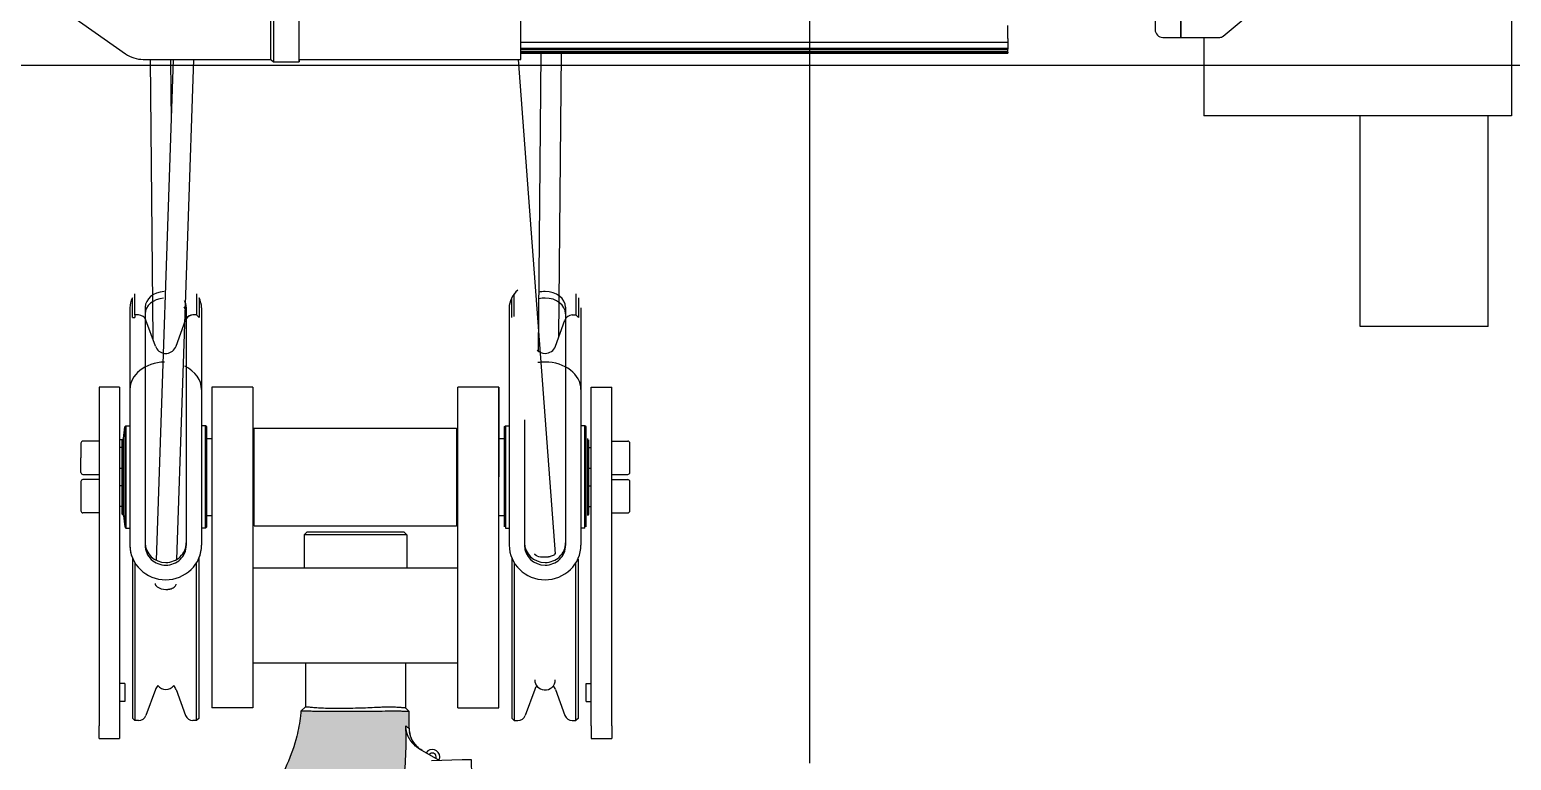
# Model space of a CAD drawing. Extents: x -1899985 to -450366, y 556196 to 2151267.
# Drawn here: x -1659789 to -1658880, y 573622 to 574070 of the extents above; entities that cross this region are included whole.
import ezdxf

# ---------------------------------------------------------------- set-up
doc = ezdxf.new("R2010")
doc.units = 0
doc.header["$LTSCALE"] = 1000
doc.header["$MEASUREMENT"] = 0
doc.linetypes.add('DOTE', pattern=[2.42, 2, -0.2, 0.02, -0.2])
for name, color, linetype in [('A-AXIS-DOTE', 14, 'DOTE'), ('A-LIN-V', 9, 'Continuous'), ('EWHS5T6M-1', 7, 'Continuous'), ('EWHS5T6M-2', 7, 'Continuous'), ('EWHS5T6M-3', 7, 'Continuous'), ('FHSGH10105-主梁-06', 7, 'Continuous'), ('取电臂', 7, 'Continuous'), ('零件1^葫芦小车', 7, 'Continuous')]:
    doc.layers.add(name, color=color, linetype=linetype)

# ---------------------------------------------------------------- blocks, each defined once
blk = doc.blocks.new('5555rrrrrrrrrrr')
h = blk.add_hatch(color=7)
h.dxf.hatch_style = 1
edge = h.paths.add_edge_path()
edge.add_ellipse((-1631184.13, 574422.26), major_axis=(-945.59, 0), ratio=1, start_angle=428.90986, end_angle=430.75307, ccw=False)
edge.add_line((-1631524.39, 573540.01), (-1631529.35, 573532.52))
edge.add_line((-1631529.35, 573532.52), (-1631529.89, 573531.69))
edge.add_line((-1631529.89, 573531.69), (-1631529.87, 573531.69))
edge.add_spline(control_points=[(-1631529.87, 573531.69), (-1631531.01, 573529.85), (-1631532.15, 573527.98), (-1631536.1, 573521.17), (-1631538.78, 573516.08), (-1631543.6, 573505.98), (-1631545.73, 573500.96), (-1631548.46, 573493.86), (-1631549.29, 573491.56), (-1631550.8, 573487.17), (-1631551.48, 573485.08), (-1631552.19, 573482.79), (-1631552.29, 573482.46), (-1631553.07, 573479.92), (-1631553.58, 573478.1), (-1631554.51, 573474.69), (-1631554.92, 573473.1), (-1631555.99, 573468.75), (-1631556.85, 573466.16), (-1631559.03, 573461.08), (-1631560.35, 573458.58), (-1631563.45, 573453.8), (-1631565.22, 573451.52), (-1631569.15, 573447.3), (-1631571.31, 573445.36), (-1631575.89, 573441.9), (-1631578.31, 573440.38), (-1631583.29, 573437.82), (-1631585.85, 573436.77), (-1631590.98, 573435.14), (-1631593.55, 573434.55), (-1631598.59, 573433.8), (-1631601.06, 573433.62), (-1631604.99, 573433.62), (-1631606.55, 573433.7), (-1631609.64, 573433.99), (-1631611.18, 573434.21), (-1631614.21, 573434.79), (-1631615.71, 573435.15), (-1631618.66, 573436), (-1631620.11, 573436.49), (-1631622.97, 573437.62), (-1631624.37, 573438.24), (-1631627.11, 573439.63), (-1631628.45, 573440.38), (-1631631.06, 573442.02), (-1631632.33, 573442.91), (-1631634.8, 573444.8), (-1631636, 573445.81), (-1631638.3, 573447.95), (-1631639.41, 573449.09), (-1631641.53, 573451.48), (-1631642.54, 573452.73), (-1631644.45, 573455.36), (-1631645.35, 573456.74), (-1631647.02, 573459.6), (-1631647.79, 573461.09), (-1631649.19, 573464.18), (-1631649.82, 573465.77), (-1631650.92, 573469.05), (-1631651.39, 573470.74), (-1631652.15, 573474.18), (-1631652.44, 573475.94), (-1631652.83, 573479.5), (-1631652.93, 573481.31), (-1631652.93, 573485.59), (-1631652.74, 573488.39), (-1631651.99, 573492.86), (-1631651.66, 573494.39), (-1631650.83, 573497.49), (-1631650.33, 573499.06), (-1631649.15, 573502.17), (-1631648.48, 573503.72), (-1631646.97, 573506.75), (-1631646.13, 573508.22), (-1631644.33, 573511.06), (-1631643.37, 573512.42), (-1631641.35, 573514.99), (-1631640.3, 573516.2), (-1631635.49, 573521.23), (-1631631.62, 573525.28), (-1631623.84, 573533.42), (-1631619.95, 573537.85), (-1631612.54, 573547.06), (-1631609.02, 573551.84), (-1631602.39, 573561.7), (-1631599.28, 573566.79), (-1631593.5, 573577.22), (-1631590.84, 573582.57), (-1631586.13, 573593.12), (-1631584.07, 573598.31), (-1631582.21, 573603.57)], knot_values=[0, 0, 0, 0, 0.012094, 0.012094, 0.043169, 0.043169, 0.074245, 0.074245, 0.089782, 0.089782, 0.10532, 0.10532, 0.108005, 0.108005, 0.126597, 0.126597, 0.14519, 0.14519, 0.171955, 0.171955, 0.198721, 0.198721, 0.225486, 0.225486, 0.252251, 0.252251, 0.279017, 0.279017, 0.305782, 0.305782, 0.332547, 0.332547, 0.359313, 0.359313, 0.3769, 0.3769, 0.394487, 0.394487, 0.412074, 0.412074, 0.429662, 0.429662, 0.447249, 0.447249, 0.464836, 0.464836, 0.482423, 0.482423, 0.500011, 0.500011, 0.517598, 0.517598, 0.535185, 0.535185, 0.552772, 0.552772, 0.570359, 0.570359, 0.587947, 0.587947, 0.605534, 0.605534, 0.623121, 0.623121, 0.640708, 0.640708, 0.664579, 0.664579, 0.676514, 0.676514, 0.688449, 0.688449, 0.700384, 0.700384, 0.712319, 0.712319, 0.724254, 0.724254, 0.736189, 0.736189, 0.777684, 0.777684, 0.822741, 0.822741, 0.867798, 0.867798, 0.912855, 0.912855, 0.957912, 0.957912, 1, 1, 1, 1], degree=3, periodic=0)
edge.add_line((-1631582.21, 573603.57), (-1631583.61, 573602.58))
edge.add_ellipse((-1631772.66, 573668.86), major_axis=(200.34, 0), ratio=1, start_angle=340.68132, end_angle=351.32491)
edge.add_line((-1631574.62, 573638.64), (-1631576.28, 573637.35))
edge.add_spline(control_points=[(-1631576.28, 573637.35), (-1631576.31, 573637.33), (-1631576.34, 573637.32), (-1631576.37, 573637.32), (-1631576.4, 573637.32), (-1631576.43, 573637.34), (-1631576.45, 573637.38), (-1631576.47, 573637.41), (-1631576.49, 573637.46), (-1631576.51, 573637.51), (-1631576.52, 573637.57), (-1631576.53, 573637.63), (-1631576.54, 573637.71), (-1631576.55, 573637.82), (-1631576.55, 573637.94), (-1631576.54, 573638.07), (-1631576.54, 573638.26), (-1631576.52, 573638.45), (-1631576.49, 573638.64), (-1631576.45, 573638.91), (-1631576.39, 573639.17), (-1631576.33, 573639.42), (-1631576.26, 573639.66), (-1631576.18, 573639.9), (-1631576.1, 573640.09), (-1631576.04, 573640.2), (-1631575.99, 573640.3), (-1631575.93, 573640.38), (-1631575.91, 573640.42), (-1631575.88, 573640.45), (-1631575.85, 573640.47)], knot_values=[0, 0, 0, 0, 0.06223, 0.06223, 0.06223, 0.125059, 0.125059, 0.125059, 0.182556, 0.182556, 0.182556, 0.239933, 0.239933, 0.239933, 0.329747, 0.329747, 0.329747, 0.462371, 0.462371, 0.462371, 0.647003, 0.647003, 0.647003, 0.834607, 0.834607, 0.834607, 0.943556, 0.943556, 0.943556, 1, 1, 1, 1], degree=3, periodic=0)
edge.add_line((-1631575.85, 573640.47), (-1631574.17, 573641.78))
edge.add_ellipse((-1631772.66, 573668.86), major_axis=(200.34, 0), ratio=1, start_angle=352.23152, end_angle=362.57393)
edge.add_ellipse((-1631485.62, 573803.85), major_axis=(153.06, 0), ratio=1, start_angle=235.4035, end_angle=236.3361)
edge.add_ellipse((-1631485.62, 573803.85), major_axis=(153.06, 0), ratio=1, start_angle=236.3361, end_angle=236.35125)
edge.add_line((-1631570.43, 573676.44), (-1631570.43, 573677.57))
edge.add_line((-1631570.43, 573677.57), (-1631570.43, 573686.67))
edge.add_spline(control_points=[(-1631570.43, 573686.67), (-1631570.45, 573686.67), (-1631570.48, 573686.68), (-1631570.74, 573686.68), (-1631571.18, 573686.7), (-1631571.84, 573686.71), (-1631572.63, 573686.73), (-1631573.61, 573686.76), (-1631575.04, 573686.8), (-1631577.03, 573686.84), (-1631579.95, 573686.88), (-1631584.2, 573686.83), (-1631589.47, 573686.75), (-1631596.19, 573686.66), (-1631604.65, 573686.61), (-1631616.07, 573686.59), (-1631625.14, 573686.68), (-1631630.31, 573686.8), (-1631632.61, 573686.88), (-1631633.75, 573686.92), (-1631634.68, 573686.95), (-1631636.32, 573686.96), (-1631636.62, 573686.95), (-1631636.84, 573686.95)], knot_values=[0, 0, 0, 0, 0.023008, 0.046985, 0.071916, 0.097784, 0.124572, 0.144341, 0.171112, 0.217444, 0.250912, 0.29895, 0.377038, 0.419517, 0.501427, 0.62005, 0.748963, 0.803749, 0.842652, 0.866405, 0.874501, 0.907064, 1, 1, 1, 1], degree=3, periodic=0)
edge.add_spline(control_points=[(-1631636.84, 573686.95), (-1631636.93, 573685.96), (-1631637.03, 573684.96), (-1631637.64, 573679.88), (-1631638.38, 573675.74), (-1631640.85, 573665.74), (-1631642.85, 573659.89), (-1631647.94, 573648.54), (-1631651.04, 573643.05), (-1631658.17, 573632.74), (-1631662.21, 573627.93), (-1631670.99, 573619.22), (-1631675.71, 573615.32), (-1631686.49, 573607.9), (-1631692.69, 573603.63), (-1631703.78, 573595.99), (-1631708.58, 573592.17), (-1631717.45, 573584.17), (-1631721.54, 573579.98), (-1631729.13, 573571.19), (-1631732.65, 573566.59), (-1631739.18, 573556.81), (-1631742.19, 573551.65), (-1631747.49, 573541), (-1631749.8, 573535.58), (-1631752.42, 573528.1), (-1631752.98, 573526.4), (-1631754.05, 573522.92), (-1631754.55, 573521.15), (-1631755.51, 573517.55), (-1631755.96, 573515.71), (-1631756.79, 573511.96), (-1631757.18, 573510.05), (-1631757.87, 573506.17), (-1631758.19, 573504.19), (-1631758.73, 573500.16), (-1631758.97, 573498.11), (-1631759.54, 573491.86), (-1631759.75, 573487.55), (-1631759.75, 573479.86), (-1631759.64, 573476.4), (-1631759.1, 573469.1), (-1631758.68, 573465.27), (-1631757.43, 573457.28), (-1631756.6, 573453.13), (-1631754.47, 573444.58), (-1631753.15, 573440.18), (-1631749.97, 573431.23), (-1631748.1, 573426.69), (-1631743.75, 573417.58), (-1631741.26, 573413.01), (-1631735.67, 573404.01), (-1631732.56, 573399.56), (-1631725.73, 573390.95), (-1631722.01, 573386.78), (-1631714.03, 573378.85), (-1631709.77, 573375.09), (-1631700.82, 573368.11), (-1631696.13, 573364.89), (-1631686.45, 573359.06), (-1631681.46, 573356.45), (-1631671.34, 573351.89), (-1631666.2, 573349.94), (-1631655.94, 573346.68), (-1631650.8, 573345.38), (-1631640.68, 573343.38), (-1631635.69, 573342.68), (-1631625.95, 573341.82), (-1631621.21, 573341.65), (-1631612.06, 573341.76), (-1631607.65, 573342.04), (-1631597.01, 573343.16), (-1631590.51, 573344.36), (-1631577.58, 573347.9), (-1631571.14, 573350.23), (-1631558.59, 573356.04), (-1631552.47, 573359.51), (-1631540.83, 573367.56), (-1631535.31, 573372.12), (-1631525.1, 573382.2), (-1631520.42, 573387.72), (-1631512.1, 573399.49), (-1631508.46, 573405.74), (-1631502.35, 573418.73), (-1631499.89, 573425.46), (-1631496.19, 573439.11), (-1631494.95, 573446.04), (-1631493.85, 573457.7), (-1631493.69, 573462.46), (-1631493.9, 573471.86), (-1631494.28, 573476.5), (-1631494.99, 573481.7), (-1631495.12, 573482.64), (-1631495.53, 573485.9), (-1631495.8, 573488.47), (-1631496.23, 573493.27), (-1631496.38, 573495.5), (-1631496.74, 573501.79), (-1631496.82, 573505.46), (-1631496.84, 573512.35), (-1631496.76, 573515.58), (-1631496.45, 573522.24), (-1631496.22, 573525.67), (-1631495.84, 573529.52)], knot_values=[0, 0, 0, 0, 0.005894, 0.005894, 0.030053, 0.030053, 0.064391, 0.064391, 0.098729, 0.098729, 0.133067, 0.133067, 0.167406, 0.167406, 0.20826, 0.20826, 0.244777, 0.244777, 0.281295, 0.281295, 0.317812, 0.317812, 0.354329, 0.354329, 0.387959, 0.387959, 0.397632, 0.397632, 0.407305, 0.407305, 0.416978, 0.416978, 0.426651, 0.426651, 0.436324, 0.436324, 0.445997, 0.445997, 0.465343, 0.465343, 0.479597, 0.479597, 0.493851, 0.493851, 0.508105, 0.508105, 0.522359, 0.522359, 0.536613, 0.536613, 0.550867, 0.550867, 0.565121, 0.565121, 0.579374, 0.579374, 0.593628, 0.593628, 0.607882, 0.607882, 0.622136, 0.622136, 0.63639, 0.63639, 0.650644, 0.650644, 0.664898, 0.664898, 0.679151, 0.679151, 0.693405, 0.693405, 0.715098, 0.715098, 0.73679, 0.73679, 0.758483, 0.758483, 0.780175, 0.780175, 0.801868, 0.801868, 0.82356, 0.82356, 0.845252, 0.845252, 0.866945, 0.866945, 0.882014, 0.882014, 0.897082, 0.897082, 0.899258, 0.899258, 0.911851, 0.911851, 0.924444, 0.924444, 0.949629, 0.949629, 0.974815, 0.974815, 1, 1, 1, 1], degree=3, periodic=0)
h.paths.add_polyline_path([(-1631529.89, 573531.69), (-1631529.35, 573532.52), (-1631529.33, 573531.7), (-1631529.87, 573531.69)], flags=16)
for p, q in [((-1631638, 574086.31), (-1631638, 574084.74)), ((-1631740.15, 573928.12), (-1631738.58, 573928.12)), ((-1631720.4, 573906.16), (-1631719.04, 573906.16)), ((-1631745.65, 573853.98), (-1631744.86, 573861.05)), ((-1631744.86, 573861.05), (-1631744.08, 573861.84)), ((-1631694.58, 573861.05), (-1631695.36, 573861.84)), ((-1631746.43, 573853.2), (-1631748, 573853.2)), ((-1631746.43, 573807.62), (-1631745.65, 573806.84)), ((-1631745.65, 573806.84), (-1631744.86, 573799.77)), ((-1631744.86, 573799.77), (-1631744.08, 573798.98))]:
    blk.add_line(p, q)
at = {"layer": 'A-AXIS-DOTE'}
blk.add_line((-1631325, 575655), (-1631325, 568562.45), dxfattribs=at)
at = {"layer": 'EWHS5T6M-1', "color": 7, "linetype": 'Continuous'}
for p, q in [((-1631083.29, 574099.83), (-1631083.29, 574051.78)), ((-1631083.29, 574099.83), (-1631083.29, 574051.78)), ((-1630907.29, 574051.78), (-1631020.43, 574051.78)), ((-1630987.43, 574051.78), (-1631020.43, 574051.78)), ((-1630907.29, 574051.78), (-1630908.86, 574051.78))]:
    blk.add_line(p, q, dxfattribs=at)
at = {"layer": 'EWHS5T6M-2', "color": 7, "linetype": 'Continuous'}
for p, q in [((-1631740.15, 573928.12), (-1631740.15, 573940.25)), ((-1631740.15, 573928.12), (-1631740.15, 573940.25)), ((-1631738.58, 573929.7), (-1631738.58, 573942.68)), ((-1631700.86, 573942.68), (-1631700.86, 573929.7)), ((-1631699.29, 573940.25), (-1631699.29, 573928.12)), ((-1631699.29, 573940.25), (-1631699.29, 573928.12)), ((-1631507.58, 573928.12), (-1631507.58, 573940.25)), ((-1631506, 573928.84), (-1631506, 573942.68)), ((-1631468.29, 573942.68), (-1631468.29, 573929.7)), ((-1631466.72, 573940.25), (-1631466.72, 573928.12)), ((-1631741.72, 573934), (-1631741.72, 573865.29)), ((-1631741.72, 573934), (-1631741.72, 573865.29)), ((-1631736.33, 573929.7), (-1631738.58, 573929.7)), ((-1631736.33, 573929.7), (-1631738.58, 573929.7)), ((-1631738.58, 573929.7), (-1631738.58, 573928.12)), ((-1631732.29, 573934.45), (-1631732.29, 573865.44)), ((-1631707.15, 573934.45), (-1631707.15, 573865.44)), ((-1631700.86, 573929.7), (-1631703.11, 573929.7)), ((-1631700.86, 573929.7), (-1631703.11, 573929.7)), ((-1631699.29, 573928.12), (-1631700.86, 573929.7)), ((-1631699.29, 573928.12), (-1631700.86, 573929.7)), ((-1631697.72, 573934), (-1631697.72, 573865.29)), ((-1631697.72, 573934), (-1631697.72, 573865.29)), ((-1631509.15, 573934), (-1631509.15, 573865.29)), ((-1631474.58, 573934.45), (-1631474.58, 573865.44)), ((-1631470.54, 573929.7), (-1631468.29, 573929.7)), ((-1631466.72, 573928.12), (-1631468.29, 573929.7)), ((-1631465.15, 573934), (-1631465.15, 573865.29)), ((-1631726.07, 573910.57), (-1631731.9, 573926.59)), ((-1631726.07, 573910.57), (-1631731.9, 573926.59)), ((-1631713.37, 573910.57), (-1631707.54, 573926.59)), ((-1631480.8, 573910.57), (-1631474.97, 573926.59)), ((-1631748, 573885.41), (-1631760.58, 573885.41)), ((-1631760.58, 573885.41), (-1631760.58, 573830.41)), ((-1631748, 573885.41), (-1631760.58, 573885.41)), ((-1631760.58, 573885.41), (-1631760.58, 573830.41)), ((-1631748, 573885.41), (-1631748, 573830.41)), ((-1631748, 573885.41), (-1631748, 573853.2)), ((-1631691.43, 573885.41), (-1631691.43, 573830.41)), ((-1631666.29, 573885.41), (-1631691.43, 573885.41)), ((-1631691.43, 573885.41), (-1631691.43, 573830.41)), ((-1631666.29, 573885.41), (-1631691.43, 573885.41)), ((-1631666.29, 573885.41), (-1631666.29, 573830.41)), ((-1631666.29, 573885.41), (-1631666.29, 573830.41)), ((-1631540.58, 573830.41), (-1631540.58, 573885.41)), ((-1631515.43, 573885.41), (-1631540.58, 573885.41)), ((-1631540.58, 573830.41), (-1631540.58, 573885.41)), ((-1631515.43, 573885.41), (-1631540.58, 573885.41)), ((-1631515.43, 573830.41), (-1631515.43, 573885.41)), ((-1631515.43, 573885.41), (-1631515.43, 573830.41)), ((-1631458.86, 573830.41), (-1631458.86, 573885.41)), ((-1631458.86, 573885.41), (-1631446.29, 573885.41)), ((-1631446.29, 573830.41), (-1631446.29, 573885.41)), ((-1631741.72, 573865.29), (-1631741.72, 573788.7)), ((-1631741.72, 573865.29), (-1631741.72, 573788.7)), ((-1631732.29, 573865.44), (-1631732.29, 573788.52)), ((-1631707.15, 573865.44), (-1631707.15, 573788.52)), ((-1631697.72, 573865.29), (-1631697.72, 573788.7)), ((-1631697.72, 573865.29), (-1631697.72, 573788.7)), ((-1631509.15, 573865.29), (-1631509.15, 573788.7)), ((-1631499.72, 573865.44), (-1631499.72, 573788.52)), ((-1631474.58, 573865.44), (-1631474.58, 573788.52)), ((-1631465.15, 573865.29), (-1631465.15, 573788.7)), ((-1631744.86, 573861.05), (-1631744.86, 573799.77)), ((-1631744.08, 573861.84), (-1631741.72, 573861.84)), ((-1631744.08, 573861.84), (-1631744.08, 573798.98)), ((-1631744.08, 573861.84), (-1631741.72, 573861.84)), ((-1631695.36, 573861.84), (-1631697.72, 573861.84)), ((-1631695.36, 573861.84), (-1631697.72, 573861.84)), ((-1631695.36, 573798.98), (-1631695.36, 573861.84)), ((-1631694.58, 573799.77), (-1631694.58, 573861.05)), ((-1631694.58, 573799.77), (-1631694.58, 573861.05)), ((-1631666.29, 573859.48), (-1631665.5, 573860.27)), ((-1631666.29, 573859.48), (-1631665.5, 573860.27)), ((-1631665.5, 573800.55), (-1631665.5, 573860.27)), ((-1631665.5, 573860.27), (-1631541.36, 573860.27)), ((-1631665.5, 573800.55), (-1631665.5, 573860.27)), ((-1631665.5, 573860.27), (-1631541.36, 573860.27)), ((-1631541.36, 573860.27), (-1631541.36, 573800.55)), ((-1631541.36, 573860.27), (-1631541.36, 573800.55)), ((-1631512.29, 573861.05), (-1631511.5, 573861.84)), ((-1631512.29, 573861.05), (-1631512.29, 573799.77)), ((-1631511.5, 573861.84), (-1631511.5, 573798.98)), ((-1631511.5, 573861.84), (-1631509.15, 573861.84)), ((-1631462.79, 573861.84), (-1631465.15, 573861.84)), ((-1631462, 573861.05), (-1631462.79, 573861.84)), ((-1631462.79, 573798.98), (-1631462.79, 573861.84)), ((-1631462, 573799.77), (-1631462, 573861.05)), ((-1631771.73, 573847.59), (-1631771.74, 573847.59)), ((-1631771.73, 573847.59), (-1631771.74, 573847.59)), ((-1631771.73, 573851.15), (-1631771.73, 573842.2)), ((-1631771.73, 573851.15), (-1631771.73, 573842.2)), ((-1631760.58, 573852.41), (-1631770.48, 573852.41)), ((-1631760.58, 573852.41), (-1631770.48, 573852.41)), ((-1631746.43, 573848.48), (-1631748, 573848.48)), ((-1631746.43, 573853.2), (-1631745.65, 573853.98)), ((-1631746.43, 573853.2), (-1631745.65, 573853.98)), ((-1631746.43, 573807.62), (-1631746.43, 573853.2)), ((-1631745.65, 573806.84), (-1631745.65, 573853.98)), ((-1631694.58, 573853.98), (-1631691.43, 573853.98)), ((-1631694.58, 573853.98), (-1631691.43, 573853.98)), ((-1631515.43, 573853.98), (-1631512.29, 573853.98)), ((-1631461.22, 573853.98), (-1631461.22, 573806.84)), ((-1631460.43, 573853.2), (-1631460.43, 573807.62)), ((-1631460.43, 573848.48), (-1631458.86, 573848.48)), ((-1631446.29, 573852.41), (-1631436.39, 573852.41)), ((-1631435.13, 573833.24), (-1631435.13, 573851.15)), ((-1631771.73, 573833.24), (-1631771.73, 573842.2)), ((-1631771.73, 573833.24), (-1631771.73, 573842.2)), ((-1631748, 573835.91), (-1631746.43, 573835.91)), ((-1631460.43, 573835.91), (-1631458.86, 573835.91)), ((-1631771.73, 573827.58), (-1631771.73, 573809.67)), ((-1631771.73, 573827.58), (-1631771.73, 573809.67)), ((-1631770.48, 573831.98), (-1631760.58, 573831.98)), ((-1631770.48, 573831.98), (-1631760.58, 573831.98)), ((-1631760.58, 573828.84), (-1631770.48, 573828.84)), ((-1631760.58, 573828.84), (-1631770.48, 573828.84)), ((-1631760.58, 573830.41), (-1631760.58, 573685.45)), ((-1631760.58, 573830.41), (-1631760.58, 573685.45)), ((-1631748, 573830.41), (-1631748, 573685.45)), ((-1631691.43, 573830.41), (-1631691.43, 573728.27)), ((-1631691.43, 573830.41), (-1631691.43, 573728.27)), ((-1631666.29, 573830.41), (-1631666.29, 573728.27)), ((-1631666.29, 573830.41), (-1631666.29, 573728.27)), ((-1631540.58, 573728.27), (-1631540.58, 573830.41)), ((-1631540.58, 573728.27), (-1631540.58, 573830.41)), ((-1631515.43, 573728.27), (-1631515.43, 573830.41)), ((-1631515.43, 573728.27), (-1631515.43, 573830.41)), ((-1631458.86, 573685.45), (-1631458.86, 573830.41)), ((-1631446.29, 573831.98), (-1631436.39, 573831.98)), ((-1631446.29, 573685.45), (-1631446.29, 573830.41)), ((-1631446.29, 573828.84), (-1631436.39, 573828.84)), ((-1631435.13, 573809.67), (-1631435.13, 573827.58)), ((-1631746.43, 573824.91), (-1631748, 573824.91)), ((-1631460.43, 573824.91), (-1631458.86, 573824.91)), ((-1631746.43, 573812.34), (-1631748, 573812.34)), ((-1631748, 573812.34), (-1631748, 573703.91)), ((-1631746.43, 573812.34), (-1631748, 573812.34)), ((-1631746.43, 573807.62), (-1631746.43, 573812.34)), ((-1631460.43, 573812.34), (-1631458.86, 573812.34)), ((-1631760.58, 573808.41), (-1631770.48, 573808.41)), ((-1631760.58, 573808.41), (-1631770.48, 573808.41)), ((-1631694.58, 573799.77), (-1631695.36, 573798.98)), ((-1631694.58, 573799.77), (-1631695.36, 573798.98)), ((-1631694.58, 573806.84), (-1631691.43, 573806.84)), ((-1631694.58, 573806.84), (-1631691.43, 573806.84)), ((-1631665.5, 573800.55), (-1631541.36, 573800.55)), ((-1631665.5, 573800.55), (-1631541.36, 573800.55)), ((-1631540.58, 573801.34), (-1631541.36, 573800.55)), ((-1631540.58, 573801.34), (-1631541.36, 573800.55)), ((-1631515.43, 573806.84), (-1631512.29, 573806.84)), ((-1631460.43, 573807.62), (-1631461.22, 573806.84)), ((-1631446.29, 573808.41), (-1631436.39, 573808.41)), ((-1631744.08, 573798.98), (-1631741.72, 573798.98)), ((-1631744.08, 573798.98), (-1631741.72, 573798.98)), ((-1631695.36, 573798.98), (-1631697.72, 573798.98)), ((-1631695.36, 573798.98), (-1631697.72, 573798.98)), ((-1631633.29, 573796.62), (-1631634.86, 573795.05)), ((-1631633.29, 573796.62), (-1631634.86, 573795.05)), ((-1631572, 573795.05), (-1631634.86, 573795.05)), ((-1631634.86, 573795.05), (-1631634.86, 573774.62)), ((-1631572, 573795.05), (-1631634.86, 573795.05)), ((-1631634.86, 573795.05), (-1631634.86, 573774.62)), ((-1631573.58, 573796.62), (-1631633.29, 573796.62)), ((-1631573.58, 573796.62), (-1631633.29, 573796.62)), ((-1631573.58, 573796.62), (-1631572, 573795.05)), ((-1631573.58, 573796.62), (-1631572, 573795.05)), ((-1631572, 573795.05), (-1631572, 573774.62)), ((-1631572, 573795.05), (-1631572, 573774.62)), ((-1631511.5, 573798.98), (-1631509.15, 573798.98)), ((-1631462.79, 573798.98), (-1631465.15, 573798.98)), ((-1631740.15, 573780.81), (-1631740.15, 573682.7)), ((-1631740.15, 573780.81), (-1631740.15, 573682.7)), ((-1631738.58, 573777.75), (-1631738.58, 573681.12)), ((-1631700.86, 573681.12), (-1631700.86, 573777.75)), ((-1631699.29, 573682.7), (-1631699.29, 573780.81)), ((-1631699.29, 573682.7), (-1631699.29, 573780.81)), ((-1631540.58, 573774.62), (-1631666.29, 573774.62)), ((-1631540.58, 573774.62), (-1631666.29, 573774.62)), ((-1631507.58, 573780.81), (-1631507.58, 573682.7)), ((-1631506, 573777.75), (-1631506, 573681.12)), ((-1631468.29, 573681.12), (-1631468.29, 573777.75)), ((-1631466.72, 573682.7), (-1631466.72, 573780.12)), ((-1631691.43, 573728.27), (-1631691.43, 573688.98)), ((-1631691.43, 573728.27), (-1631691.43, 573688.98)), ((-1631666.29, 573728.27), (-1631666.29, 573688.98)), ((-1631666.29, 573728.27), (-1631666.29, 573688.98)), ((-1631540.58, 573688.98), (-1631540.58, 573728.27)), ((-1631540.58, 573688.98), (-1631540.58, 573728.27)), ((-1631515.43, 573688.98), (-1631515.43, 573728.27)), ((-1631515.43, 573688.98), (-1631515.43, 573728.27)), ((-1631666.29, 573716.48), (-1631540.58, 573716.48)), ((-1631666.29, 573716.48), (-1631540.58, 573716.48)), ((-1631634.08, 573716.48), (-1631634.08, 573689.48)), ((-1631634.08, 573716.48), (-1631634.08, 573689.48)), ((-1631572.79, 573716.48), (-1631572.79, 573689.03)), ((-1631572.79, 573716.48), (-1631572.79, 573689.03)), ((-1631744.86, 573703.91), (-1631748, 573703.91)), ((-1631744.86, 573703.91), (-1631748, 573703.91)), ((-1631744.86, 573703.91), (-1631744.86, 573692.91)), ((-1631744.86, 573703.91), (-1631744.86, 573692.91)), ((-1631726.07, 573700.25), (-1631731.9, 573684.23)), ((-1631726.07, 573700.25), (-1631731.9, 573684.23)), ((-1631713.37, 573700.25), (-1631707.54, 573684.23)), ((-1631713.37, 573700.25), (-1631707.54, 573684.23)), ((-1631493.5, 573700.25), (-1631499.33, 573684.23)), ((-1631480.8, 573700.25), (-1631474.97, 573684.23)), ((-1631462, 573692.91), (-1631462, 573703.91)), ((-1631462, 573703.91), (-1631458.86, 573703.91)), ((-1631744.86, 573692.91), (-1631748, 573692.91)), ((-1631748, 573692.91), (-1631748, 573685.45)), ((-1631744.86, 573692.91), (-1631748, 573692.91)), ((-1631462, 573692.91), (-1631458.86, 573692.91)), ((-1631760.58, 573685.45), (-1631760.58, 573677.98)), ((-1631760.58, 573685.45), (-1631760.58, 573677.98)), ((-1631748, 573685.45), (-1631748, 573677.98)), ((-1631748, 573685.45), (-1631748, 573677.98)), ((-1631740.15, 573682.7), (-1631738.58, 573681.12)), ((-1631740.15, 573682.7), (-1631738.58, 573681.12)), ((-1631699.29, 573682.7), (-1631700.86, 573681.12)), ((-1631699.29, 573682.7), (-1631700.86, 573681.12)), ((-1631666.29, 573688.98), (-1631691.43, 573688.98)), ((-1631666.29, 573688.98), (-1631691.43, 573688.98)), ((-1631634.08, 573689.48), (-1631636.84, 573686.95)), ((-1631634.08, 573689.48), (-1631636.84, 573686.95)), ((-1631570.43, 573686.67), (-1631572.79, 573689.03)), ((-1631570.43, 573686.67), (-1631572.79, 573689.03)), ((-1631570.43, 573676.44), (-1631570.43, 573686.67)), ((-1631570.43, 573676.44), (-1631570.43, 573686.67)), ((-1631540.58, 573688.98), (-1631515.43, 573688.98)), ((-1631540.58, 573688.98), (-1631515.43, 573688.98)), ((-1631507.58, 573682.7), (-1631506, 573681.12)), ((-1631466.72, 573682.7), (-1631468.29, 573681.12)), ((-1631458.86, 573677.98), (-1631458.86, 573685.45)), ((-1631446.29, 573677.98), (-1631446.29, 573685.45)), ((-1631760.58, 573670.12), (-1631760.58, 573677.98)), ((-1631760.58, 573670.12), (-1631760.58, 573677.98)), ((-1631748, 573677.98), (-1631748, 573670.12)), ((-1631748, 573677.98), (-1631748, 573670.12)), ((-1631736.33, 573681.12), (-1631738.58, 573681.12)), ((-1631736.33, 573681.12), (-1631738.58, 573681.12)), ((-1631700.86, 573681.12), (-1631703.11, 573681.12)), ((-1631700.86, 573681.12), (-1631703.11, 573681.12)), ((-1631506, 573681.12), (-1631503.76, 573681.12)), ((-1631470.54, 573681.12), (-1631468.29, 573681.12)), ((-1631458.86, 573677.98), (-1631458.86, 573670.12)), ((-1631446.29, 573677.98), (-1631446.29, 573670.12)), ((-1631760.58, 573670.12), (-1631748, 573670.12)), ((-1631760.58, 573670.12), (-1631748, 573670.12)), ((-1631552.27, 573656.87), (-1631564.04, 573663.67)), ((-1631552.27, 573656.87), (-1631564.04, 573663.67)), ((-1631458.86, 573670.12), (-1631446.29, 573670.12)), ((-1631556.69, 573656.76), (-1631538.03, 573657.24)), ((-1631556.69, 573656.76), (-1631538.03, 573657.24)), ((-1631538.03, 573657.24), (-1631532.53, 573657.38)), ((-1631538.03, 573657.24), (-1631532.53, 573657.38)), ((-1631532.53, 573657.38), (-1631529.33, 573531.7)), ((-1631532.53, 573657.38), (-1631529.33, 573531.7))]:
    blk.add_line(p, q, dxfattribs=at)
for centre, radius, start, end in [((-1631736.33, 573924.98), 4.71, 20, 90), ((-1631736.33, 573924.98), 4.71, 20, 90), ((-1631703.11, 573924.98), 4.71, 90, 160), ((-1631703.11, 573924.98), 4.71, 90, 148.6539), ((-1631470.54, 573924.98), 4.71, 90, 160), ((-1631719.72, 573912.88), 6.76, 200, 264.23866), ((-1631719.72, 573912.88), 6.76, 200, 264.23866), ((-1631719.72, 573912.88), 6.76, 275.76134, 340), ((-1631487.15, 573912.88), 6.76, 270, 340), ((-1631487.15, 573912.88), 6.76, 223.80299, 270), ((-1631770.48, 573851.15), 1.26, 90, 180), ((-1631770.48, 573851.15), 1.26, 90, 180), ((-1631436.39, 573851.15), 1.26, 0, 90), ((-1631770.48, 573833.24), 1.26, 180, 270), ((-1631770.48, 573833.24), 1.26, 180, 270), ((-1631770.48, 573827.58), 1.26, 90, 180), ((-1631770.48, 573827.58), 1.26, 90, 180), ((-1631436.39, 573833.24), 1.26, 270, 0), ((-1631436.39, 573827.58), 1.26, 0, 90), ((-1631770.48, 573809.67), 1.26, 180, 270), ((-1631770.48, 573809.67), 1.26, 180, 270), ((-1631436.39, 573809.67), 1.26, 270, 0), ((-1631719.72, 573697.94), 6.76, 136.32096, 160), ((-1631719.72, 573697.94), 6.76, 136.32096, 160), ((-1631719.72, 573697.94), 6.76, 20, 43.24755), ((-1631719.72, 573697.94), 6.76, 20, 43.24755), ((-1631487.15, 573697.94), 6.76, 138.83268, 160), ((-1631487.15, 573697.94), 6.76, 20, 41.61934), ((-1631736.33, 573685.84), 4.71, 270, 340), ((-1631736.33, 573685.84), 4.71, 270, 340), ((-1631703.11, 573685.84), 4.71, 200, 270), ((-1631703.11, 573685.84), 4.71, 200, 270), ((-1631503.76, 573685.84), 4.71, 270, 340), ((-1631470.54, 573685.84), 4.71, 200, 270), ((-1631772.66, 573668.86), 200.34, 352.14321, 2.57393), ((-1631772.66, 573668.86), 200.34, 352.14321, 2.57393), ((-1631485.62, 573803.85), 153.06, 235.4035, 236.35125), ((-1631485.62, 573803.85), 153.06, 235.4035, 236.35125), ((-1631554.6, 573676.53), 15.87, 179.92838, 225.38449), ((-1631554.6, 573676.53), 15.87, 179.92838, 225.38449), ((-1631556.29, 573658.92), 4.56, 0, 146.92709), ((-1631556.29, 573658.92), 4.56, 0, 146.92709), ((-1631556.29, 573658.92), 2.33, 90.00088, 143.9909), ((-1631556.29, 573658.92), 2.33, 0, 143.9909), ((-1631556.29, 573658.92), 2.33, 90.00088, 143.9909), ((-1631556.29, 573658.92), 2.33, 0, 143.9909), ((-1631556.29, 573658.92), 2.33, 336.0091, 0), ((-1631556.29, 573658.92), 2.33, 336.0091, 0), ((-1631556.29, 573658.92), 4.56, 333.4077, 0), ((-1631556.29, 573658.92), 4.56, 333.4077, 0)]:
    blk.add_arc(centre, radius, start, end, dxfattribs=at)
for centre, major_axis, ratio, start_param, end_param in [((-1631487.15, 573934), (-22, 0), 0.766044, 5.573665, 6.283185), ((-1631719.72, 573934), (-22, 0), 0.766044, 5.902934, 6.283185), ((-1631719.72, 573934.45), (-12.57, 0), 0.766044, 4.794698, 6.283185), ((-1631719.72, 573930.41), (-12.57, 0), 0.766044, 4.819633, 6.283185), ((-1631719.72, 573934.45), (-12.57, 0), 0.766044, 3.141593, 3.568788), ((-1631719.72, 573934), (-22, 0), 0.766044, 3.141593, 3.521844), ((-1631487.15, 573934.45), (-12.57, 0), 0.766044, 4.712389, 5.031351), ((-1631487.15, 573930.41), (-12.57, 0), 0.766044, 4.712389, 5.010105), ((-1631487.15, 573934.45), (-12.57, 0), 0.766044, 3.141593, 4.712389), ((-1631487.15, 573930.41), (-12.57, 0), 0.766044, 3.141593, 4.712389), ((-1631719.72, 573930.41), (-12.57, 0), 0.766044, 3.141593, 3.590007), ((-1631719.72, 573884), (-22, 0), 0.766044, 4.750321, 6.283185), ((-1631487.15, 573884), (-22, 0), 0.766044, 4.712389, 4.913203), ((-1631487.15, 573884), (-22, 0), 0.766044, 3.141593, 4.712389), ((-1631719.72, 573884), (-22, 0), 0.766044, 3.141593, 4.150051), ((-1631719.72, 573788.7), (-22, 0), 0.965926, 0, 1.570796), ((-1631719.72, 573788.7), (-22, 0), 0.965926, 0, 0.380251), ((-1631719.72, 573790.15), (-12.57, 0), 0.965926, 0, 1.570796), ((-1631719.72, 573788.52), (-12.57, 0), 0.965926, 6.283185, 7.853982), ((-1631719.72, 573790.15), (-12.57, 0), 0.965926, 1.570796, 3.141593), ((-1631719.72, 573788.7), (-22, 0), 0.965926, 1.570796, 3.141593), ((-1631719.72, 573788.52), (-12.57, 0), 0.965926, 1.570796, 3.141593), ((-1631719.72, 573788.7), (-22, 0), 0.965926, 2.761341, 3.141593), ((-1631487.15, 573788.7), (-22, 0), 0.965926, 0, 1.570796), ((-1631487.15, 573790.15), (-12.57, 0), 0.965926, 0, 1.570796), ((-1631487.15, 573788.52), (-12.57, 0), 0.965926, 0, 1.570796), ((-1631487.15, 573790.15), (-12.57, 0), 0.965926, 1.570796, 3.141593), ((-1631487.15, 573788.7), (-22, 0), 0.965926, 1.570796, 3.141593), ((-1631487.15, 573788.52), (-12.57, 0), 0.965926, 1.570796, 3.141593)]:
    blk.add_ellipse(centre, major_axis=major_axis, ratio=ratio, start_param=start_param, end_param=end_param, dxfattribs=at)
for points, degree, knots in [([(-1631636.84, 573686.95), (-1631636.93, 573685.96), (-1631637.03, 573684.96), (-1631637.64, 573679.88), (-1631638.38, 573675.74), (-1631640.85, 573665.74), (-1631642.85, 573659.89), (-1631647.94, 573648.54), (-1631651.04, 573643.05), (-1631658.17, 573632.74), (-1631662.21, 573627.93), (-1631670.99, 573619.22), (-1631675.71, 573615.32), (-1631686.49, 573607.9), (-1631692.69, 573603.63), (-1631703.78, 573595.99), (-1631708.58, 573592.17), (-1631717.45, 573584.17), (-1631721.54, 573579.98), (-1631729.13, 573571.19), (-1631732.65, 573566.59), (-1631739.18, 573556.81), (-1631742.19, 573551.65), (-1631747.49, 573541), (-1631749.8, 573535.58), (-1631752.42, 573528.1), (-1631752.98, 573526.4), (-1631754.05, 573522.92), (-1631754.55, 573521.15), (-1631755.51, 573517.55), (-1631755.96, 573515.71), (-1631756.79, 573511.96), (-1631757.18, 573510.05), (-1631757.87, 573506.17), (-1631758.19, 573504.19), (-1631758.73, 573500.16), (-1631758.97, 573498.11), (-1631759.54, 573491.86), (-1631759.75, 573487.55), (-1631759.75, 573479.86), (-1631759.64, 573476.4), (-1631759.1, 573469.1), (-1631758.68, 573465.27), (-1631757.43, 573457.28), (-1631756.6, 573453.13), (-1631754.47, 573444.58), (-1631753.15, 573440.18), (-1631749.97, 573431.23), (-1631748.1, 573426.69), (-1631743.75, 573417.58), (-1631741.26, 573413.01), (-1631735.67, 573404.01), (-1631732.56, 573399.56), (-1631725.73, 573390.95), (-1631722.01, 573386.78), (-1631714.03, 573378.85), (-1631709.77, 573375.09), (-1631700.82, 573368.11), (-1631696.13, 573364.89), (-1631686.45, 573359.06), (-1631681.46, 573356.45), (-1631671.34, 573351.89), (-1631666.2, 573349.94), (-1631655.94, 573346.68), (-1631650.8, 573345.38), (-1631640.68, 573343.38), (-1631635.69, 573342.68), (-1631625.95, 573341.82), (-1631621.21, 573341.65), (-1631612.06, 573341.76), (-1631607.65, 573342.04), (-1631597.01, 573343.16), (-1631590.51, 573344.36), (-1631577.58, 573347.9), (-1631571.14, 573350.23), (-1631558.59, 573356.04), (-1631552.47, 573359.51), (-1631540.83, 573367.56), (-1631535.31, 573372.12), (-1631525.1, 573382.2), (-1631520.42, 573387.72), (-1631512.1, 573399.49), (-1631508.46, 573405.74), (-1631502.35, 573418.73), (-1631499.89, 573425.46), (-1631496.19, 573439.11), (-1631494.95, 573446.04), (-1631493.85, 573457.7), (-1631493.69, 573462.46), (-1631493.9, 573471.86), (-1631494.28, 573476.5), (-1631494.99, 573481.7), (-1631495.12, 573482.64), (-1631495.53, 573485.9), (-1631495.8, 573488.47), (-1631496.23, 573493.27), (-1631496.38, 573495.5), (-1631496.74, 573501.79), (-1631496.82, 573505.46), (-1631496.84, 573512.35), (-1631496.76, 573515.58), (-1631496.45, 573522.24), (-1631496.22, 573525.67), (-1631495.84, 573529.52)], 3, [0, 0, 0, 0, 0.005894, 0.005894, 0.030053, 0.030053, 0.064391, 0.064391, 0.098729, 0.098729, 0.133067, 0.133067, 0.167406, 0.167406, 0.20826, 0.20826, 0.244777, 0.244777, 0.281295, 0.281295, 0.317812, 0.317812, 0.354329, 0.354329, 0.387959, 0.387959, 0.397632, 0.397632, 0.407305, 0.407305, 0.416978, 0.416978, 0.426651, 0.426651, 0.436324, 0.436324, 0.445997, 0.445997, 0.465343, 0.465343, 0.479597, 0.479597, 0.493851, 0.493851, 0.508105, 0.508105, 0.522359, 0.522359, 0.536613, 0.536613, 0.550867, 0.550867, 0.565121, 0.565121, 0.579374, 0.579374, 0.593628, 0.593628, 0.607882, 0.607882, 0.622136, 0.622136, 0.63639, 0.63639, 0.650644, 0.650644, 0.664898, 0.664898, 0.679151, 0.679151, 0.693405, 0.693405, 0.715098, 0.715098, 0.73679, 0.73679, 0.758483, 0.758483, 0.780175, 0.780175, 0.801868, 0.801868, 0.82356, 0.82356, 0.845252, 0.845252, 0.866945, 0.866945, 0.882014, 0.882014, 0.897082, 0.897082, 0.899258, 0.899258, 0.911851, 0.911851, 0.924444, 0.924444, 0.949629, 0.949629, 0.974815, 0.974815, 1, 1, 1, 1]), ([(-1631636.84, 573686.95), (-1631636.93, 573685.96), (-1631637.03, 573684.96), (-1631637.64, 573679.88), (-1631638.38, 573675.74), (-1631640.85, 573665.74), (-1631642.85, 573659.89), (-1631647.94, 573648.54), (-1631651.04, 573643.05), (-1631658.17, 573632.74), (-1631662.21, 573627.93), (-1631670.99, 573619.22), (-1631675.71, 573615.32), (-1631686.49, 573607.9), (-1631692.69, 573603.63), (-1631703.78, 573595.99), (-1631708.58, 573592.17), (-1631717.45, 573584.17), (-1631721.54, 573579.98), (-1631729.13, 573571.19), (-1631732.65, 573566.59), (-1631739.18, 573556.81), (-1631742.19, 573551.65), (-1631747.49, 573541), (-1631749.8, 573535.58), (-1631752.42, 573528.1), (-1631752.98, 573526.4), (-1631754.05, 573522.92), (-1631754.55, 573521.15), (-1631755.51, 573517.55), (-1631755.96, 573515.71), (-1631756.79, 573511.96), (-1631757.18, 573510.05), (-1631757.87, 573506.17), (-1631758.19, 573504.19), (-1631758.73, 573500.16), (-1631758.97, 573498.11), (-1631759.54, 573491.86), (-1631759.75, 573487.55), (-1631759.75, 573479.86), (-1631759.64, 573476.4), (-1631759.1, 573469.1), (-1631758.68, 573465.27), (-1631757.43, 573457.28), (-1631756.6, 573453.13), (-1631754.47, 573444.58), (-1631753.15, 573440.18), (-1631749.97, 573431.23), (-1631748.1, 573426.69), (-1631743.75, 573417.58), (-1631741.26, 573413.01), (-1631735.67, 573404.01), (-1631732.56, 573399.56), (-1631725.73, 573390.95), (-1631722.01, 573386.78), (-1631714.03, 573378.85), (-1631709.77, 573375.09), (-1631700.82, 573368.11), (-1631696.13, 573364.89), (-1631686.45, 573359.06), (-1631681.46, 573356.45), (-1631671.34, 573351.89), (-1631666.2, 573349.94), (-1631655.94, 573346.68), (-1631650.8, 573345.38), (-1631640.68, 573343.38), (-1631635.69, 573342.68), (-1631625.95, 573341.82), (-1631621.21, 573341.65), (-1631612.06, 573341.76), (-1631607.65, 573342.04), (-1631597.01, 573343.16), (-1631590.51, 573344.36), (-1631577.58, 573347.9), (-1631571.14, 573350.23), (-1631558.59, 573356.04), (-1631552.47, 573359.51), (-1631540.83, 573367.56), (-1631535.31, 573372.12), (-1631525.1, 573382.2), (-1631520.42, 573387.72), (-1631512.1, 573399.49), (-1631508.46, 573405.74), (-1631502.35, 573418.73), (-1631499.89, 573425.46), (-1631496.19, 573439.11), (-1631494.95, 573446.04), (-1631493.85, 573457.7), (-1631493.69, 573462.46), (-1631493.9, 573471.86), (-1631494.28, 573476.5), (-1631494.99, 573481.7), (-1631495.12, 573482.64), (-1631495.53, 573485.9), (-1631495.8, 573488.47), (-1631496.23, 573493.27), (-1631496.38, 573495.5), (-1631496.74, 573501.79), (-1631496.82, 573505.46), (-1631496.84, 573512.35), (-1631496.76, 573515.58), (-1631496.45, 573522.24), (-1631496.22, 573525.67), (-1631495.84, 573529.52)], 3, [0, 0, 0, 0, 0.005894, 0.005894, 0.030053, 0.030053, 0.064391, 0.064391, 0.098729, 0.098729, 0.133067, 0.133067, 0.167406, 0.167406, 0.20826, 0.20826, 0.244777, 0.244777, 0.281295, 0.281295, 0.317812, 0.317812, 0.354329, 0.354329, 0.387959, 0.387959, 0.397632, 0.397632, 0.407305, 0.407305, 0.416978, 0.416978, 0.426651, 0.426651, 0.436324, 0.436324, 0.445997, 0.445997, 0.465343, 0.465343, 0.479597, 0.479597, 0.493851, 0.493851, 0.508105, 0.508105, 0.522359, 0.522359, 0.536613, 0.536613, 0.550867, 0.550867, 0.565121, 0.565121, 0.579374, 0.579374, 0.593628, 0.593628, 0.607882, 0.607882, 0.622136, 0.622136, 0.63639, 0.63639, 0.650644, 0.650644, 0.664898, 0.664898, 0.679151, 0.679151, 0.693405, 0.693405, 0.715098, 0.715098, 0.73679, 0.73679, 0.758483, 0.758483, 0.780175, 0.780175, 0.801868, 0.801868, 0.82356, 0.82356, 0.845252, 0.845252, 0.866945, 0.866945, 0.882014, 0.882014, 0.897082, 0.897082, 0.899258, 0.899258, 0.911851, 0.911851, 0.924444, 0.924444, 0.949629, 0.949629, 0.974815, 0.974815, 1, 1, 1, 1]), ([(-1631570.43, 573686.67), (-1631570.45, 573686.67), (-1631570.48, 573686.68), (-1631570.74, 573686.68), (-1631571.18, 573686.7), (-1631571.84, 573686.71), (-1631572.63, 573686.73), (-1631573.61, 573686.76), (-1631575.04, 573686.8), (-1631577.03, 573686.84), (-1631579.95, 573686.88), (-1631584.2, 573686.83), (-1631589.47, 573686.75), (-1631596.19, 573686.66), (-1631604.65, 573686.61), (-1631616.07, 573686.59), (-1631625.14, 573686.68), (-1631630.31, 573686.8), (-1631632.61, 573686.88), (-1631633.75, 573686.92), (-1631634.68, 573686.95), (-1631636.32, 573686.96), (-1631636.62, 573686.95), (-1631636.84, 573686.95)], 3, [0, 0, 0, 0, 0.023008, 0.046985, 0.071916, 0.097784, 0.124572, 0.144341, 0.171112, 0.217444, 0.250912, 0.29895, 0.377038, 0.419517, 0.501427, 0.62005, 0.748963, 0.803749, 0.842652, 0.866405, 0.874501, 0.907064, 1, 1, 1, 1]), ([(-1631570.43, 573686.67), (-1631570.45, 573686.67), (-1631570.48, 573686.68), (-1631570.74, 573686.68), (-1631571.18, 573686.7), (-1631571.84, 573686.71), (-1631572.63, 573686.73), (-1631573.61, 573686.76), (-1631575.04, 573686.8), (-1631577.03, 573686.84), (-1631579.95, 573686.88), (-1631584.2, 573686.83), (-1631589.47, 573686.75), (-1631596.19, 573686.66), (-1631604.65, 573686.61), (-1631616.07, 573686.59), (-1631625.14, 573686.68), (-1631630.31, 573686.8), (-1631632.61, 573686.88), (-1631633.75, 573686.92), (-1631634.68, 573686.95), (-1631636.32, 573686.96), (-1631636.62, 573686.95), (-1631636.84, 573686.95)], 3, [0, 0, 0, 0, 0.023008, 0.046985, 0.071916, 0.097784, 0.124572, 0.144341, 0.171112, 0.217444, 0.250912, 0.29895, 0.377038, 0.419517, 0.501427, 0.62005, 0.748963, 0.803749, 0.842652, 0.866405, 0.874501, 0.907064, 1, 1, 1, 1]), ([(-1631634.08, 573689.48), (-1631634.06, 573689.48), (-1631634.03, 573689.49), (-1631633.61, 573689.52), (-1631632.78, 573689.53), (-1631631.41, 573689.47), (-1631629.08, 573689.23), (-1631624.02, 573688.86), (-1631615.53, 573688.69), (-1631605.42, 573688.8), (-1631597.36, 573689.03), (-1631592.77, 573689.2), (-1631589.16, 573689.37), (-1631585.7, 573689.56), (-1631581.62, 573689.67), (-1631578.3, 573689.49), (-1631576.27, 573689.33), (-1631574.82, 573689.22), (-1631573.69, 573689.12), (-1631572.92, 573689.05), (-1631572.83, 573689.04), (-1631572.79, 573689.03)], 3, [0, 0, 0, 0, 0.020045, 0.062586, 0.096899, 0.125201, 0.187741, 0.250283, 0.373093, 0.499342, 0.563292, 0.624573, 0.648563, 0.687175, 0.749712, 0.81225, 0.849462, 0.874848, 0.92013, 0.961847, 1, 1, 1, 1]), ([(-1631634.08, 573689.48), (-1631634.06, 573689.48), (-1631634.03, 573689.49), (-1631633.61, 573689.52), (-1631632.78, 573689.53), (-1631631.41, 573689.47), (-1631629.08, 573689.23), (-1631624.02, 573688.86), (-1631615.53, 573688.69), (-1631605.42, 573688.8), (-1631597.36, 573689.03), (-1631592.77, 573689.2), (-1631589.16, 573689.37), (-1631585.7, 573689.56), (-1631581.62, 573689.67), (-1631578.3, 573689.49), (-1631576.27, 573689.33), (-1631574.82, 573689.22), (-1631573.69, 573689.12), (-1631572.92, 573689.05), (-1631572.83, 573689.04), (-1631572.79, 573689.03)], 3, [0, 0, 0, 0, 0.020045, 0.062586, 0.096899, 0.125201, 0.187741, 0.250283, 0.373093, 0.499342, 0.563292, 0.624573, 0.648563, 0.687175, 0.749712, 0.81225, 0.849462, 0.874848, 0.92013, 0.961847, 1, 1, 1, 1]), ([(-1631564.04, 573663.67), (-1631567.85, 573665.87), (-1631570.13, 573669.66), (-1631571.26, 573671.53), (-1631571.87, 573673.61), (-1631572.49, 573675.71), (-1631572.53, 573677.86)], 2, [0, 0, 0, 0.5, 0.5, 0.75, 0.75, 1, 1, 1]), ([(-1631564.04, 573663.67), (-1631567.85, 573665.87), (-1631570.13, 573669.66), (-1631571.26, 573671.53), (-1631571.87, 573673.61), (-1631572.49, 573675.71), (-1631572.53, 573677.86)], 2, [0, 0, 0, 0.5, 0.5, 0.75, 0.75, 1, 1, 1]), ([(-1631562.58, 573662.83), (-1631563.69, 573663.48), (-1631564.77, 573664.28), (-1631566.74, 573666.22), (-1631567.62, 573667.35), (-1631569.04, 573669.81), (-1631569.58, 573671.14), (-1631570.1, 573673.16), (-1631570.23, 573673.83), (-1631570.31, 573674.5)], 3, [0, 0, 0, 0, 0.2470021, 0.2470021, 0.4999999, 0.4999999, 0.7529976, 0.7529976, 0.8785574, 0.8785574, 0.8785574, 0.8785574]), ([(-1631562.58, 573662.83), (-1631563.69, 573663.48), (-1631564.77, 573664.28), (-1631566.74, 573666.22), (-1631567.62, 573667.35), (-1631569.04, 573669.81), (-1631569.58, 573671.14), (-1631570.1, 573673.16), (-1631570.23, 573673.83), (-1631570.31, 573674.5)], 3, [0, 0, 0, 0, 0.2470021, 0.2470021, 0.4999999, 0.4999999, 0.7529976, 0.7529976, 0.8785574, 0.8785574, 0.8785574, 0.8785574])]:
    blk.add_open_spline(points, degree=degree, knots=knots, dxfattribs=at)
at = {"layer": 'EWHS5T6M-3', "color": 7, "linetype": 'Continuous'}
for p, q in [((-1631653.72, 574271.98), (-1631653.72, 574084.74)), ((-1631638, 574084.74), (-1631638, 574271.98)), ((-1631655.29, 574086.31), (-1631655.29, 574271.84)), ((-1631502.08, 574086.31), (-1631502.08, 574271.84)), ((-1631097.43, 574099.83), (-1631097.43, 574270.67)), ((-1630894.72, 574172.23), (-1630894.72, 574051.78)), ((-1630894.72, 574172.23), (-1630894.72, 574051.78)), ((-1631113.15, 574158.99), (-1631113.15, 574104.54)), ((-1631097.43, 574155.96), (-1631097.43, 574099.83)), ((-1631071.41, 574100.56), (-1631039.88, 574127.02)), ((-1631783.71, 574117.28), (-1631744.36, 574089.72)), ((-1631783.71, 574117.28), (-1631744.36, 574089.72)), ((-1631113.15, 574112.94), (-1631113.15, 574104.54)), ((-1631203.5, 574099.05), (-1631203.5, 574107.07)), ((-1631203.5, 574099.05), (-1631203.5, 574107.07)), ((-1631108.43, 574099.83), (-1631097.43, 574099.83)), ((-1631108.43, 574099.83), (-1631097.43, 574099.83)), ((-1631097.43, 574099.83), (-1631073.43, 574099.83)), ((-1631097.43, 574099.83), (-1631083.29, 574099.83)), ((-1631083.29, 574099.83), (-1631083.29, 574051.78)), ((-1631083.29, 574099.83), (-1631083.29, 574051.78)), ((-1631502.08, 574096.83), (-1631203.5, 574096.83)), ((-1631502.08, 574093.21), (-1631203.5, 574093.21)), ((-1631502.08, 574092.55), (-1631203.5, 574092.55)), ((-1631502.08, 574091.39), (-1631203.5, 574091.39)), ((-1631502.08, 574090.74), (-1631203.5, 574090.74)), ((-1631203.5, 574099.05), (-1631203.5, 574096.83)), ((-1631203.5, 574099.05), (-1631203.5, 574096.83)), ((-1631203.5, 574096.83), (-1631203.5, 574093.21)), ((-1631203.5, 574096.83), (-1631203.5, 574093.21)), ((-1631203.5, 574093.21), (-1631203.5, 574092.55)), ((-1631203.5, 574093.21), (-1631203.5, 574092.55)), ((-1631203.5, 574091.39), (-1631203.5, 574092.55)), ((-1631203.5, 574091.39), (-1631203.5, 574092.55)), ((-1631203.5, 574090.74), (-1631203.5, 574091.39)), ((-1631203.5, 574090.74), (-1631203.5, 574091.39)), ((-1631203.5, 574090.74), (-1631203.5, 574090.03)), ((-1631203.5, 574090.74), (-1631203.5, 574090.03)), ((-1631733.54, 574086.31), (-1631655.29, 574086.31)), ((-1631733.54, 574086.31), (-1631655.29, 574086.31)), ((-1631655.29, 574086.31), (-1631653.72, 574084.74)), ((-1631655.29, 574086.31), (-1631653.72, 574084.74)), ((-1631653.72, 574084.74), (-1631638, 574084.74)), ((-1631653.72, 574084.74), (-1631638, 574084.74)), ((-1631638, 574086.31), (-1631502.08, 574086.31)), ((-1631638, 574086.31), (-1631502.08, 574086.31)), ((-1631502.08, 574090.03), (-1631203.5, 574090.03)), ((-1631502.08, 574086.31), (-1631502.08, 574090.03)), ((-1631502.08, 574090.03), (-1631203.5, 574090.03)), ((-1631070.72, 574051.78), (-1631083.29, 574051.78)), ((-1631070.72, 574051.78), (-1631083.29, 574051.78)), ((-1630907.29, 574051.78), (-1631070.72, 574051.78)), ((-1630987.43, 574051.78), (-1631070.72, 574051.78)), ((-1630907.29, 574051.78), (-1630908.86, 574051.78)), ((-1630894.72, 574051.78), (-1630907.29, 574051.78)), ((-1630894.72, 574051.78), (-1630907.29, 574051.78))]:
    blk.add_line(p, q, dxfattribs=at)
for centre, radius, start, end in [((-1631108.43, 574104.54), 4.71, 180, 270), ((-1631108.43, 574104.54), 4.71, 180, 270), ((-1631073.43, 574102.97), 3.14, 270, 310), ((-1631733.54, 574105.17), 18.86, 235, 270), ((-1631733.54, 574105.17), 18.86, 235, 270)]:
    blk.add_arc(centre, radius, start, end, dxfattribs=at)
at = {"layer": 'FHSGH10105-主梁-06', "color": 7, "linetype": 'Continuous'}
blk.add_line((-1626985.71, 574082.49), (-1636289.29, 574082.49), dxfattribs=at)
at = {"layer": '取电臂', "color": 7, "linetype": 'Continuous'}
for p, q in [((-1630987.43, 573922.63), (-1630987.43, 574051.78)), ((-1630987.43, 573922.63), (-1630987.43, 574051.78)), ((-1630908.86, 573922.63), (-1630908.86, 574051.78)), ((-1630908.86, 573922.63), (-1630908.86, 574051.78)), ((-1630981.15, 573922.63), (-1630987.43, 573922.63)), ((-1630981.15, 573922.63), (-1630987.43, 573922.63)), ((-1630915.15, 573922.63), (-1630981.15, 573922.63)), ((-1630915.15, 573922.63), (-1630981.15, 573922.63)), ((-1630908.86, 573922.63), (-1630915.15, 573922.63)), ((-1630908.86, 573922.63), (-1630915.15, 573922.63))]:
    blk.add_line(p, q, dxfattribs=at)
at = {"layer": '零件1^葫芦小车', "color": 7, "linetype": 'Continuous'}
for p, q in [((-1631729.23, 574086.31), (-1631727.64, 573914.89)), ((-1631715.11, 574086.31), (-1631725.58, 573779.4)), ((-1631716.24, 574047.92), (-1631716.59, 574086.31)), ((-1631712.93, 573779.93), (-1631702.47, 574086.31)), ((-1631480.84, 573783.36), (-1631503.42, 574086.31)), ((-1631489.67, 574090.03), (-1631491.46, 573907.68)), ((-1631478.75, 573916.21), (-1631477.03, 574090.03)), ((-1631487.63, 573781.39), (-1631487.16, 573781.39))]:
    blk.add_line(p, q, dxfattribs=at)
for centre, radius, start, end in [((-1631488.06, 573793.79), 12.41, 250.41, 271.94885), ((-1631719.96, 573770.06), 8.57, 234.14121, 271.86625), ((-1631719.69, 573706.57), 6.32, 218.85458, 270.02601), ((-1631719.69, 573706.57), 6.32, 218.85458, 270.02601), ((-1631719.69, 573706.57), 6.32, 270.02601, 320.71393), ((-1631719.69, 573706.57), 6.32, 270.02601, 320.71393), ((-1631487.18, 573706.18), 6.32, 180, 265.70198), ((-1631487.18, 573706.18), 6.32, 265.70198, 0)]:
    blk.add_arc(centre, radius, start, end, dxfattribs=at)
for points, knots in [([(-1631492.22, 573782.1), (-1631492.28, 573782.12), (-1631492.41, 573782.18), (-1631492.58, 573782.26), (-1631492.73, 573782.35), (-1631492.86, 573782.43), (-1631492.97, 573782.51), (-1631493.07, 573782.59), (-1631493.16, 573782.67), (-1631493.23, 573782.74), (-1631493.29, 573782.81), (-1631493.34, 573782.88), (-1631493.38, 573782.94), (-1631493.41, 573783), (-1631493.44, 573783.05), (-1631493.45, 573783.1), (-1631493.48, 573783.18), (-1631493.49, 573783.25), (-1631493.5, 573783.3)], [0, 0, 0, 0, 0.0234361, 0.045911, 0.0674249, 0.0879777, 0.1075694, 0.1261999, 0.1438694, 0.1605777, 0.1763248, 0.1911108, 0.2049357, 0.2177994, 0.229702, 0.2406435, 0.2506238, 0.282826, 0.282826, 0.282826, 0.282826]), ([(-1631487.16, 573781.39), (-1631487.05, 573781.4), (-1631486.84, 573781.4), (-1631486.51, 573781.42), (-1631486.19, 573781.45), (-1631485.87, 573781.48), (-1631485.56, 573781.51), (-1631485.25, 573781.55), (-1631484.95, 573781.59), (-1631484.66, 573781.64), (-1631484.38, 573781.69), (-1631484.11, 573781.75), (-1631483.43, 573781.9), (-1631482.44, 573782.21), (-1631481.46, 573782.72), (-1631480.94, 573783.25), (-1631480.85, 573783.6), (-1631480.86, 573783.75)], [0, 0, 0, 0, 0.0235185, 0.0468871, 0.0701061, 0.0931755, 0.1160954, 0.138866, 0.1614874, 0.1839598, 0.2062831, 0.2284577, 0.2504836, 0.3740833, 0.4998635, 0.61949, 0.7170803, 0.7170803, 0.7170803, 0.7170803]), ([(-1631724.98, 573763.12), (-1631725.04, 573763.17), (-1631725.14, 573763.26), (-1631725.29, 573763.41), (-1631725.41, 573763.55), (-1631725.52, 573763.68), (-1631725.62, 573763.82), (-1631725.7, 573763.94), (-1631725.76, 573764.07), (-1631725.82, 573764.18), (-1631725.87, 573764.29), (-1631725.9, 573764.39), (-1631725.93, 573764.49), (-1631725.96, 573764.58), (-1631725.97, 573764.66), (-1631725.98, 573764.74), (-1631725.99, 573764.81), (-1631726, 573764.91), (-1631726, 573765), (-1631726, 573765.06)], [0, 0, 0, 0, 0.0230086, 0.0450393, 0.066092, 0.0861666, 0.1052632, 0.1233818, 0.1405222, 0.1566846, 0.1718689, 0.186075, 0.199303, 0.2115529, 0.2228246, 0.2331181, 0.2424335, 0.2507707, 0.2763306, 0.2763306, 0.2763306, 0.2763306]), ([(-1631719.68, 573761.5), (-1631719.58, 573761.5), (-1631719.37, 573761.5), (-1631719.05, 573761.51), (-1631718.74, 573761.53), (-1631718.43, 573761.56), (-1631718.13, 573761.59), (-1631717.83, 573761.63), (-1631717.54, 573761.68), (-1631717.26, 573761.74), (-1631716.98, 573761.8), (-1631716.71, 573761.87), (-1631716.05, 573762.07), (-1631715.08, 573762.48), (-1631714.08, 573763.21), (-1631713.51, 573764.02), (-1631713.38, 573764.57), (-1631713.37, 573764.82)], [0, 0, 0, 0, 0.0233866, 0.0466518, 0.0697957, 0.0928183, 0.1157197, 0.1384998, 0.1611587, 0.1836964, 0.206113, 0.2284083, 0.2505826, 0.3741923, 0.4999244, 0.6198532, 0.7237332, 0.7237332, 0.7237332, 0.7237332])]:
    blk.add_open_spline(points, degree=3, knots=knots, dxfattribs=at)

msp = doc.modelspace()

# ---------------------------------------------------------------- block references
at = {"layer": 'A-LIN-V'}
msp.add_blockref('5555rrrrrrrrrrr', (-27985.4, -35.04), dxfattribs=at)

doc.saveas('drawing.dxf')
